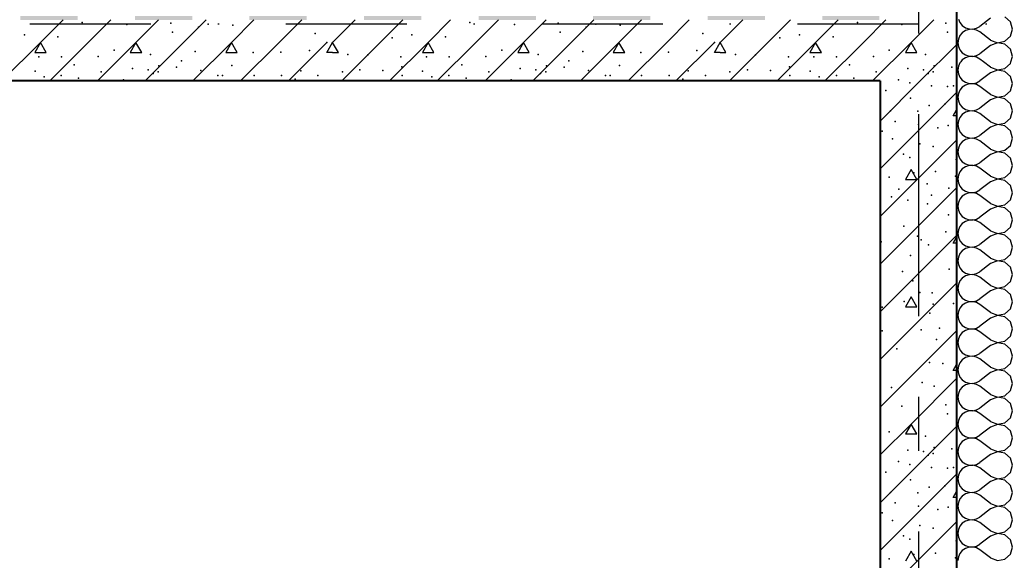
# Model space of a CAD drawing. Header units: millimetres. Extents: x 18162 to 7085488, y 72188 to 247925.
# Drawn here: x 3680976 to 3683577, y 142762 to 144178 of the extents above; entities that cross this region are included whole.
import ezdxf
from ezdxf.enums import TextEntityAlignment as Align

# ---------------------------------------------------------------- set-up
doc = ezdxf.new("R2010")
doc.units = ezdxf.units.MM
doc.header["$MEASUREMENT"] = 0
doc.linetypes.add('Dot & Dashed', pattern=[670.277762, 317.5, -176.388889, 0, -176.388874])
doc.linetypes.add('Double Dashed', pattern=[1093.611073, 529.166651, -211.666656, 141.111112, -211.666656])
doc.layers.add('Structural - Bearing', color=7, linetype='Continuous')
doc.layers.add('Structural - Grid', color=7, linetype='Continuous')
doc.styles.add('GENERATED_STYLE_3', font='', dxfattribs={"width": 0.8})
doc.styles.get('GENERATED_STYLE_3').set_extended_font_data('ISOCPEUR MON')
doc.dimstyles.new('GENERATED_STYLE__11', dxfattribs={"dimtxt": 220.000005, "dimasz": 114, "dimexe": 0.18, "dimexo": 999.216903, "dimgap": 0, "dimtad": 1, "dimdec": 0, "dimzin": 0, "dimdsep": 46, "dimtxsty": 'GENERATED_STYLE_3', "dimblk": 'ARROWHEAD_2', "dimblk1": 'ARROWHEAD_2', "dimblk2": 'ARROWHEAD_2', "dimcen": 0.09, "dimclrd": 13, "dimclre": 13, "dimclrt": 13, "dimadec": 0, "dimazin": 0, "dimtfac": 1, "dimtdec": 4, "dimtmove": 0, "dimatfit": 3, "dimfxl": 1, "dimtolj": 1, "dimtzin": 0, "dimarcsym": 0})

# ---------------------------------------------------------------- blocks, each defined once
blk = doc.blocks.new('*X958', base_point=(3761974.7, 95118))
at = {"layer": 'Structural - Bearing', "color": 7, "linetype": 'Continuous', "lineweight": 9}
for p, q in [((3683440.2, 144068), (3683438, 144065.4)), ((3683518.3, 144053.7), (3683499.3, 144068)), ((3683570.1, 144063.5), (3683571.4, 144068)), ((3683434, 144056.3), (3683432.6, 144046.6)), ((3683432.6, 144046.6), (3683434, 144036.8)), ((3683438, 144065.4), (3683434, 144056.3)), ((3683518.3, 144053.7), (3683536.6, 144046.7)), ((3683536.6, 144046.4), (3683518.3, 144039.4)), ((3683536.6, 144046.7), (3683555.7, 144050.3)), ((3683555.7, 144042.8), (3683536.6, 144046.4)), ((3683555.7, 144050.3), (3683570.1, 144063.5)), ((3683570.1, 144029.6), (3683555.7, 144042.8)), ((3683434, 144036.8), (3683438, 144027.8)), ((3683438, 144027.8), (3683444.2, 144020.2)), ((3683444.2, 144020.2), (3683452.4, 144014.6)), ((3683481.1, 144013.2), (3683489.8, 144018)), ((3683518.3, 144039.4), (3683489.8, 144018)), ((3683575.5, 144010.9), (3683570.1, 144029.6)), ((3683438, 143993.9), (3683434, 143984.9)), ((3683444.2, 144001.5), (3683438, 143993.9)), ((3683452.4, 144007.1), (3683444.2, 144001.5)), ((3683452.4, 144014.6), (3683461.7, 144011.5)), ((3683461.7, 144010.2), (3683452.4, 144007.1)), ((3683461.7, 144011.5), (3683471.5, 144011)), ((3683471.5, 144010.7), (3683461.7, 144010.2)), ((3683471.5, 144011), (3683481.1, 144013.2)), ((3683481.1, 144008.5), (3683471.5, 144010.7)), ((3683489.8, 144003.7), (3683481.1, 144008.5)), ((3683518.3, 143982.3), (3683489.8, 144003.7)), ((3683555.7, 143978.9), (3683570.1, 143992.1)), ((3683570.1, 143992.1), (3683575.5, 144010.9)), ((3683434, 143984.9), (3683432.6, 143975.1)), ((3683432.6, 143975.1), (3683434, 143965.4)), ((3683434, 143965.4), (3683438, 143956.4)), ((3683518.3, 143968), (3683489.8, 143946.6)), ((3683518.3, 143982.3), (3683536.6, 143975.3)), ((3683536.6, 143975), (3683518.3, 143968)), ((3683536.6, 143975.3), (3683555.7, 143978.9)), ((3683555.7, 143971.4), (3683536.6, 143975)), ((3683570.1, 143958.2), (3683555.7, 143971.4)), ((3683438, 143956.4), (3683444.2, 143948.8)), ((3683444.2, 143948.8), (3683452.4, 143943.2)), ((3683452.4, 143943.2), (3683461.7, 143940.1)), ((3683461.7, 143938.8), (3683452.4, 143935.7)), ((3683461.7, 143940.1), (3683471.5, 143939.6)), ((3683471.5, 143939.3), (3683461.7, 143938.8)), ((3683471.5, 143939.6), (3683481.1, 143941.8)), ((3683481.1, 143937.1), (3683471.5, 143939.3)), ((3683481.1, 143941.8), (3683489.8, 143946.6)), ((3683575.5, 143939.4), (3683570.1, 143958.2)), ((3683570.1, 143920.7), (3683575.5, 143939.4)), ((3683434, 143913.5), (3683432.6, 143903.7)), ((3683438, 143922.5), (3683434, 143913.5)), ((3683444.2, 143930.1), (3683438, 143922.5)), ((3683452.4, 143935.7), (3683444.2, 143930.1)), ((3683489.8, 143932.3), (3683481.1, 143937.1)), ((3683518.3, 143910.9), (3683489.8, 143932.3)), ((3683555.7, 143907.5), (3683570.1, 143920.7)), ((3683432.6, 143903.7), (3683434, 143894)), ((3683434, 143894), (3683438, 143884.9)), ((3683518.3, 143896.6), (3683489.8, 143875.1)), ((3683518.3, 143910.9), (3683536.6, 143903.9)), ((3683536.6, 143903.6), (3683518.3, 143896.6)), ((3683536.6, 143903.9), (3683555.7, 143907.5)), ((3683555.7, 143900), (3683536.6, 143903.6)), ((3683570.1, 143886.8), (3683555.7, 143900)), ((3683575.5, 143868), (3683570.1, 143886.8)), ((3683438, 143884.9), (3683444.2, 143877.4)), ((3683444.2, 143877.4), (3683452.4, 143871.8)), ((3683452.4, 143864.2), (3683444.2, 143858.7)), ((3683452.4, 143871.8), (3683461.7, 143868.6)), ((3683461.7, 143867.4), (3683452.4, 143864.2)), ((3683461.7, 143868.6), (3683471.5, 143868.2)), ((3683471.5, 143867.9), (3683461.7, 143867.4)), ((3683471.5, 143868.2), (3683481.1, 143870.4)), ((3683481.1, 143865.6), (3683471.5, 143867.9)), ((3683481.1, 143870.4), (3683489.8, 143875.1)), ((3683489.8, 143860.9), (3683481.1, 143865.6)), ((3683518.3, 143839.4), (3683489.8, 143860.9)), ((3683570.1, 143849.2), (3683575.5, 143868)), ((3683434, 143842.1), (3683432.6, 143832.3)), ((3683438, 143851.1), (3683434, 143842.1)), ((3683444.2, 143858.7), (3683438, 143851.1)), ((3683518.3, 143839.4), (3683536.6, 143832.4)), ((3683536.6, 143832.4), (3683555.7, 143836.1)), ((3683555.7, 143836.1), (3683570.1, 143849.2)), ((3683432.6, 143832.3), (3683434, 143822.5)), ((3683434, 143822.5), (3683438, 143813.5)), ((3683438, 143813.5), (3683444.2, 143805.9)), ((3683518.3, 143825.1), (3683489.8, 143803.7)), ((3683536.6, 143832.1), (3683518.3, 143825.1)), ((3683555.7, 143828.5), (3683536.6, 143832.1)), ((3683570.1, 143815.4), (3683555.7, 143828.5)), ((3683575.5, 143796.6), (3683570.1, 143815.4)), ((3683444.2, 143787.2), (3683438, 143779.6)), ((3683444.2, 143805.9), (3683452.4, 143800.3)), ((3683452.4, 143792.8), (3683444.2, 143787.2)), ((3683452.4, 143800.3), (3683461.7, 143797.2)), ((3683461.7, 143796), (3683452.4, 143792.8)), ((3683461.7, 143797.2), (3683471.5, 143796.7)), ((3683471.5, 143796.4), (3683461.7, 143796)), ((3683471.5, 143796.7), (3683481.1, 143799)), ((3683481.1, 143794.2), (3683471.5, 143796.4)), ((3683481.1, 143799), (3683489.8, 143803.7)), ((3683489.8, 143789.4), (3683481.1, 143794.2)), ((3683518.3, 143768), (3683489.8, 143789.4)), ((3683570.1, 143777.8), (3683575.5, 143796.6)), ((3683434, 143770.6), (3683432.6, 143760.9)), ((3683432.6, 143760.9), (3683434, 143751.1)), ((3683438, 143779.6), (3683434, 143770.6)), ((3683518.3, 143768), (3683536.6, 143761)), ((3683536.6, 143760.7), (3683518.3, 143753.7)), ((3683536.6, 143761), (3683555.7, 143764.6)), ((3683555.7, 143757.1), (3683536.6, 143760.7)), ((3683555.7, 143764.6), (3683570.1, 143777.8)), ((3683570.1, 143743.9), (3683555.7, 143757.1)), ((3683434, 143751.1), (3683438, 143742.1)), ((3683438, 143742.1), (3683444.2, 143734.5)), ((3683444.2, 143734.5), (3683452.4, 143728.9)), ((3683481.1, 143727.5), (3683489.8, 143732.3)), ((3683518.3, 143753.7), (3683489.8, 143732.3)), ((3683575.5, 143725.1), (3683570.1, 143743.9)), ((3683438, 143708.2), (3683434, 143699.2)), ((3683444.2, 143715.8), (3683438, 143708.2)), ((3683452.4, 143721.4), (3683444.2, 143715.8)), ((3683452.4, 143728.9), (3683461.7, 143725.8)), ((3683461.7, 143724.5), (3683452.4, 143721.4)), ((3683461.7, 143725.8), (3683471.5, 143725.3)), ((3683471.5, 143725), (3683461.7, 143724.5)), ((3683471.5, 143725.3), (3683481.1, 143727.5)), ((3683481.1, 143722.8), (3683471.5, 143725)), ((3683489.8, 143718), (3683481.1, 143722.8)), ((3683518.3, 143696.6), (3683489.8, 143718)), ((3683555.7, 143693.2), (3683570.1, 143706.4)), ((3683570.1, 143706.4), (3683575.5, 143725.1)), ((3683434, 143699.2), (3683432.6, 143689.4)), ((3683432.6, 143689.4), (3683434, 143679.7)), ((3683434, 143679.7), (3683438, 143670.7)), ((3683518.3, 143682.3), (3683489.8, 143660.9)), ((3683518.3, 143696.6), (3683536.6, 143689.6)), ((3683536.6, 143689.3), (3683518.3, 143682.3)), ((3683536.6, 143689.6), (3683555.7, 143693.2)), ((3683555.7, 143685.7), (3683536.6, 143689.3)), ((3683570.1, 143672.5), (3683555.7, 143685.7)), ((3683438, 143670.7), (3683444.2, 143663.1)), ((3683444.2, 143663.1), (3683452.4, 143657.5)), ((3683452.4, 143657.5), (3683461.7, 143654.3)), ((3683461.7, 143653.1), (3683452.4, 143650)), ((3683461.7, 143654.3), (3683471.5, 143653.9)), ((3683471.5, 143653.6), (3683461.7, 143653.1)), ((3683471.5, 143653.9), (3683481.1, 143656.1)), ((3683481.1, 143651.3), (3683471.5, 143653.6)), ((3683481.1, 143656.1), (3683489.8, 143660.9)), ((3683575.5, 143653.7), (3683570.1, 143672.5)), ((3683570.1, 143634.9), (3683575.5, 143653.7)), ((3683434, 143627.8), (3683432.6, 143618)), ((3683438, 143636.8), (3683434, 143627.8)), ((3683444.2, 143644.4), (3683438, 143636.8)), ((3683452.4, 143650), (3683444.2, 143644.4)), ((3683489.8, 143646.6), (3683481.1, 143651.3)), ((3683518.3, 143625.1), (3683489.8, 143646.6)), ((3683555.7, 143621.8), (3683570.1, 143634.9)), ((3683432.6, 143618), (3683434, 143608.2)), ((3683434, 143608.2), (3683438, 143599.2)), ((3683518.3, 143610.9), (3683489.8, 143589.4)), ((3683518.3, 143625.1), (3683536.6, 143618.2)), ((3683536.6, 143617.9), (3683518.3, 143610.9)), ((3683536.6, 143618.2), (3683555.7, 143621.8)), ((3683555.7, 143614.2), (3683536.6, 143617.9)), ((3683570.1, 143601.1), (3683555.7, 143614.2)), ((3683575.5, 143582.3), (3683570.1, 143601.1)), ((3683438, 143599.2), (3683444.2, 143591.6)), ((3683444.2, 143591.6), (3683452.4, 143586.1)), ((3683452.4, 143578.5), (3683444.2, 143572.9)), ((3683452.4, 143586.1), (3683461.7, 143582.9)), ((3683461.7, 143581.7), (3683452.4, 143578.5)), ((3683461.7, 143582.9), (3683471.5, 143582.4)), ((3683471.5, 143582.1), (3683461.7, 143581.7)), ((3683471.5, 143582.4), (3683481.1, 143584.7)), ((3683481.1, 143579.9), (3683471.5, 143582.1)), ((3683481.1, 143584.7), (3683489.8, 143589.4)), ((3683489.8, 143575.1), (3683481.1, 143579.9)), ((3683518.3, 143553.7), (3683489.8, 143575.1)), ((3683570.1, 143563.5), (3683575.5, 143582.3)), ((3683434, 143556.3), (3683432.6, 143546.6)), ((3683438, 143565.4), (3683434, 143556.3)), ((3683444.2, 143572.9), (3683438, 143565.4)), ((3683518.3, 143553.7), (3683536.6, 143546.7)), ((3683536.6, 143546.7), (3683555.7, 143550.3)), ((3683555.7, 143550.3), (3683570.1, 143563.5)), ((3683432.6, 143546.6), (3683434, 143536.8)), ((3683434, 143536.8), (3683438, 143527.8)), ((3683438, 143527.8), (3683444.2, 143520.2)), ((3683518.3, 143539.4), (3683489.8, 143518)), ((3683536.6, 143546.4), (3683518.3, 143539.4)), ((3683555.7, 143542.8), (3683536.6, 143546.4)), ((3683570.1, 143529.6), (3683555.7, 143542.8)), ((3683575.5, 143510.9), (3683570.1, 143529.6)), ((3683444.2, 143501.5), (3683438, 143493.9)), ((3683444.2, 143520.2), (3683452.4, 143514.6)), ((3683452.4, 143507.1), (3683444.2, 143501.5)), ((3683452.4, 143514.6), (3683461.7, 143511.5)), ((3683461.7, 143510.2), (3683452.4, 143507.1)), ((3683461.7, 143511.5), (3683471.5, 143511)), ((3683471.5, 143510.7), (3683461.7, 143510.2)), ((3683471.5, 143511), (3683481.1, 143513.2)), ((3683481.1, 143508.5), (3683471.5, 143510.7)), ((3683481.1, 143513.2), (3683489.8, 143518)), ((3683489.8, 143503.7), (3683481.1, 143508.5)), ((3683518.3, 143482.3), (3683489.8, 143503.7)), ((3683570.1, 143492.1), (3683575.5, 143510.9)), ((3683434, 143484.9), (3683432.6, 143475.1)), ((3683432.6, 143475.1), (3683434, 143465.4)), ((3683438, 143493.9), (3683434, 143484.9)), ((3683518.3, 143482.3), (3683536.6, 143475.3)), ((3683536.6, 143475), (3683518.3, 143468)), ((3683536.6, 143475.3), (3683555.7, 143478.9)), ((3683555.7, 143471.4), (3683536.6, 143475)), ((3683555.7, 143478.9), (3683570.1, 143492.1)), ((3683570.1, 143458.2), (3683555.7, 143471.4)), ((3683434, 143465.4), (3683438, 143456.4)), ((3683438, 143456.4), (3683444.2, 143448.8)), ((3683444.2, 143448.8), (3683452.4, 143443.2)), ((3683481.1, 143441.8), (3683489.8, 143446.6)), ((3683518.3, 143468), (3683489.8, 143446.6)), ((3683575.5, 143439.4), (3683570.1, 143458.2)), ((3683438, 143422.5), (3683434, 143413.5)), ((3683444.2, 143430.1), (3683438, 143422.5)), ((3683452.4, 143435.7), (3683444.2, 143430.1)), ((3683452.4, 143443.2), (3683461.7, 143440.1)), ((3683461.7, 143438.8), (3683452.4, 143435.7)), ((3683461.7, 143440.1), (3683471.5, 143439.6)), ((3683471.5, 143439.3), (3683461.7, 143438.8)), ((3683471.5, 143439.6), (3683481.1, 143441.8)), ((3683481.1, 143437.1), (3683471.5, 143439.3)), ((3683489.8, 143432.3), (3683481.1, 143437.1)), ((3683518.3, 143410.9), (3683489.8, 143432.3)), ((3683555.7, 143407.5), (3683570.1, 143420.7)), ((3683570.1, 143420.7), (3683575.5, 143439.4)), ((3683434, 143413.5), (3683432.6, 143403.7)), ((3683432.6, 143403.7), (3683434, 143394)), ((3683434, 143394), (3683438, 143384.9)), ((3683518.3, 143396.6), (3683489.8, 143375.1)), ((3683518.3, 143410.9), (3683536.6, 143403.9)), ((3683536.6, 143403.6), (3683518.3, 143396.6)), ((3683536.6, 143403.9), (3683555.7, 143407.5)), ((3683555.7, 143400), (3683536.6, 143403.6)), ((3683570.1, 143386.8), (3683555.7, 143400)), ((3683438, 143384.9), (3683444.2, 143377.4)), ((3683444.2, 143377.4), (3683452.4, 143371.8)), ((3683452.4, 143371.8), (3683461.7, 143368.6)), ((3683461.7, 143367.4), (3683452.4, 143364.2)), ((3683461.7, 143368.6), (3683471.5, 143368.2)), ((3683471.5, 143367.9), (3683461.7, 143367.4)), ((3683471.5, 143368.2), (3683481.1, 143370.4)), ((3683481.1, 143365.6), (3683471.5, 143367.9)), ((3683481.1, 143370.4), (3683489.8, 143375.1)), ((3683489.8, 143360.9), (3683481.1, 143365.6)), ((3683575.5, 143368), (3683570.1, 143386.8)), ((3683570.1, 143349.2), (3683575.5, 143368)), ((3683434, 143342.1), (3683432.6, 143332.3)), ((3683438, 143351.1), (3683434, 143342.1)), ((3683444.2, 143358.7), (3683438, 143351.1)), ((3683452.4, 143364.2), (3683444.2, 143358.7)), ((3683518.3, 143339.4), (3683489.8, 143360.9)), ((3683518.3, 143339.4), (3683536.6, 143332.4)), ((3683555.7, 143336.1), (3683570.1, 143349.2)), ((3683432.6, 143332.3), (3683434, 143322.5)), ((3683434, 143322.5), (3683438, 143313.5)), ((3683438, 143313.5), (3683444.2, 143305.9)), ((3683518.3, 143325.1), (3683489.8, 143303.7)), ((3683536.6, 143332.1), (3683518.3, 143325.1)), ((3683536.6, 143332.4), (3683555.7, 143336.1)), ((3683555.7, 143328.5), (3683536.6, 143332.1)), ((3683570.1, 143315.4), (3683555.7, 143328.5)), ((3683575.5, 143296.6), (3683570.1, 143315.4)), ((3683444.2, 143305.9), (3683452.4, 143300.3)), ((3683452.4, 143292.8), (3683444.2, 143287.2)), ((3683452.4, 143300.3), (3683461.7, 143297.2)), ((3683461.7, 143296), (3683452.4, 143292.8)), ((3683461.7, 143297.2), (3683471.5, 143296.7)), ((3683471.5, 143296.4), (3683461.7, 143296)), ((3683471.5, 143296.7), (3683481.1, 143299)), ((3683481.1, 143294.2), (3683471.5, 143296.4)), ((3683481.1, 143299), (3683489.8, 143303.7)), ((3683489.8, 143289.4), (3683481.1, 143294.2)), ((3683518.3, 143268), (3683489.8, 143289.4)), ((3683570.1, 143277.8), (3683575.5, 143296.6)), ((3683434, 143270.6), (3683432.6, 143260.9)), ((3683438, 143279.6), (3683434, 143270.6)), ((3683444.2, 143287.2), (3683438, 143279.6)), ((3683518.3, 143268), (3683536.6, 143261)), ((3683536.6, 143261), (3683555.7, 143264.6)), ((3683555.7, 143264.6), (3683570.1, 143277.8)), ((3683432.6, 143260.9), (3683434, 143251.1)), ((3683434, 143251.1), (3683438, 143242.1)), ((3683438, 143242.1), (3683444.2, 143234.5)), ((3683518.3, 143253.7), (3683489.8, 143232.3)), ((3683536.6, 143260.7), (3683518.3, 143253.7)), ((3683555.7, 143257.1), (3683536.6, 143260.7)), ((3683570.1, 143243.9), (3683555.7, 143257.1)), ((3683575.5, 143225.1), (3683570.1, 143243.9)), ((3683444.2, 143215.8), (3683438, 143208.2)), ((3683444.2, 143234.5), (3683452.4, 143228.9)), ((3683452.4, 143221.4), (3683444.2, 143215.8)), ((3683452.4, 143228.9), (3683461.7, 143225.8)), ((3683461.7, 143224.5), (3683452.4, 143221.4)), ((3683461.7, 143225.8), (3683471.5, 143225.3)), ((3683471.5, 143225), (3683461.7, 143224.5)), ((3683471.5, 143225.3), (3683481.1, 143227.5)), ((3683481.1, 143222.8), (3683471.5, 143225)), ((3683481.1, 143227.5), (3683489.8, 143232.3)), ((3683489.8, 143218), (3683481.1, 143222.8)), ((3683518.3, 143196.6), (3683489.8, 143218)), ((3683570.1, 143206.4), (3683575.5, 143225.1)), ((3683434, 143199.2), (3683432.6, 143189.4)), ((3683432.6, 143189.4), (3683434, 143179.7)), ((3683438, 143208.2), (3683434, 143199.2)), ((3683518.3, 143196.6), (3683536.6, 143189.6)), ((3683536.6, 143189.3), (3683518.3, 143182.3)), ((3683536.6, 143189.6), (3683555.7, 143193.2)), ((3683555.7, 143185.7), (3683536.6, 143189.3)), ((3683555.7, 143193.2), (3683570.1, 143206.4)), ((3683570.1, 143172.5), (3683555.7, 143185.7)), ((3683434, 143179.7), (3683438, 143170.7)), ((3683438, 143170.7), (3683444.2, 143163.1)), ((3683444.2, 143163.1), (3683452.4, 143157.5)), ((3683452.4, 143157.5), (3683461.7, 143154.3)), ((3683481.1, 143156.1), (3683489.8, 143160.9)), ((3683518.3, 143182.3), (3683489.8, 143160.9)), ((3683575.5, 143153.7), (3683570.1, 143172.5)), ((3683438, 143136.8), (3683434, 143127.8)), ((3683444.2, 143144.4), (3683438, 143136.8)), ((3683452.4, 143150), (3683444.2, 143144.4)), ((3683461.7, 143153.1), (3683452.4, 143150)), ((3683461.7, 143154.3), (3683471.5, 143153.9)), ((3683471.5, 143153.6), (3683461.7, 143153.1)), ((3683471.5, 143153.9), (3683481.1, 143156.1)), ((3683481.1, 143151.3), (3683471.5, 143153.6)), ((3683489.8, 143146.6), (3683481.1, 143151.3)), ((3683518.3, 143125.1), (3683489.8, 143146.6)), ((3683555.7, 143121.8), (3683570.1, 143134.9)), ((3683570.1, 143134.9), (3683575.5, 143153.7)), ((3683434, 143127.8), (3683432.6, 143118)), ((3683432.6, 143118), (3683434, 143108.2)), ((3683434, 143108.2), (3683438, 143099.2)), ((3683518.3, 143110.9), (3683489.8, 143089.4)), ((3683518.3, 143125.1), (3683536.6, 143118.2)), ((3683536.6, 143117.9), (3683518.3, 143110.9)), ((3683536.6, 143118.2), (3683555.7, 143121.8)), ((3683555.7, 143114.2), (3683536.6, 143117.9)), ((3683570.1, 143101.1), (3683555.7, 143114.2)), ((3683438, 143099.2), (3683444.2, 143091.6)), ((3683444.2, 143091.6), (3683452.4, 143086.1)), ((3683452.4, 143086.1), (3683461.7, 143082.9)), ((3683461.7, 143081.7), (3683452.4, 143078.5)), ((3683461.7, 143082.9), (3683471.5, 143082.4)), ((3683471.5, 143082.1), (3683461.7, 143081.7)), ((3683471.5, 143082.4), (3683481.1, 143084.7)), ((3683481.1, 143079.9), (3683471.5, 143082.1)), ((3683481.1, 143084.7), (3683489.8, 143089.4)), ((3683489.8, 143075.1), (3683481.1, 143079.9)), ((3683575.5, 143082.3), (3683570.1, 143101.1)), ((3683570.1, 143063.5), (3683575.5, 143082.3)), ((3683434, 143056.3), (3683432.6, 143046.6)), ((3683438, 143065.4), (3683434, 143056.3)), ((3683444.2, 143072.9), (3683438, 143065.4)), ((3683452.4, 143078.5), (3683444.2, 143072.9)), ((3683518.3, 143053.7), (3683489.8, 143075.1)), ((3683518.3, 143053.7), (3683536.6, 143046.7)), ((3683555.7, 143050.3), (3683570.1, 143063.5)), ((3683432.6, 143046.6), (3683434, 143036.8)), ((3683434, 143036.8), (3683438, 143027.8)), ((3683438, 143027.8), (3683444.2, 143020.2)), ((3683518.3, 143039.4), (3683489.8, 143018)), ((3683536.6, 143046.4), (3683518.3, 143039.4)), ((3683536.6, 143046.7), (3683555.7, 143050.3)), ((3683555.7, 143042.8), (3683536.6, 143046.4)), ((3683570.1, 143029.6), (3683555.7, 143042.8)), ((3683575.5, 143010.9), (3683570.1, 143029.6)), ((3683444.2, 143001.5), (3683438, 142993.9)), ((3683444.2, 143020.2), (3683452.4, 143014.6)), ((3683452.4, 143007.1), (3683444.2, 143001.5)), ((3683452.4, 143014.6), (3683461.7, 143011.5)), ((3683461.7, 143010.2), (3683452.4, 143007.1)), ((3683461.7, 143011.5), (3683471.5, 143011)), ((3683471.5, 143010.7), (3683461.7, 143010.2)), ((3683471.5, 143011), (3683481.1, 143013.2)), ((3683481.1, 143008.5), (3683471.5, 143010.7)), ((3683481.1, 143013.2), (3683489.8, 143018)), ((3683489.8, 143003.7), (3683481.1, 143008.5)), ((3683518.3, 142982.3), (3683489.8, 143003.7)), ((3683570.1, 142992.1), (3683575.5, 143010.9)), ((3683434, 142984.9), (3683432.6, 142975.1)), ((3683432.6, 142975.1), (3683434, 142965.4)), ((3683438, 142993.9), (3683434, 142984.9)), ((3683518.3, 142982.3), (3683536.6, 142975.3)), ((3683536.6, 142975.3), (3683555.7, 142978.9)), ((3683555.7, 142978.9), (3683570.1, 142992.1)), ((3683434, 142965.4), (3683438, 142956.4)), ((3683438, 142956.4), (3683444.2, 142948.8)), ((3683518.3, 142968), (3683489.8, 142946.6)), ((3683536.6, 142975), (3683518.3, 142968)), ((3683555.7, 142971.4), (3683536.6, 142975)), ((3683570.1, 142958.2), (3683555.7, 142971.4)), ((3683575.5, 142939.4), (3683570.1, 142958.2)), ((3683444.2, 142930.1), (3683438, 142922.5)), ((3683444.2, 142948.8), (3683452.4, 142943.2)), ((3683452.4, 142935.7), (3683444.2, 142930.1)), ((3683452.4, 142943.2), (3683461.7, 142940.1)), ((3683461.7, 142938.8), (3683452.4, 142935.7)), ((3683461.7, 142940.1), (3683471.5, 142939.6)), ((3683471.5, 142939.3), (3683461.7, 142938.8)), ((3683471.5, 142939.6), (3683481.1, 142941.8)), ((3683481.1, 142937.1), (3683471.5, 142939.3)), ((3683481.1, 142941.8), (3683489.8, 142946.6)), ((3683489.8, 142932.3), (3683481.1, 142937.1)), ((3683518.3, 142910.9), (3683489.8, 142932.3)), ((3683570.1, 142920.7), (3683575.5, 142939.4)), ((3683434, 142913.5), (3683432.6, 142903.7)), ((3683432.6, 142903.7), (3683434, 142894)), ((3683438, 142922.5), (3683434, 142913.5)), ((3683518.3, 142910.9), (3683536.6, 142903.9)), ((3683536.6, 142903.6), (3683518.3, 142896.6)), ((3683536.6, 142903.9), (3683555.7, 142907.5)), ((3683555.7, 142900), (3683536.6, 142903.6)), ((3683555.7, 142907.5), (3683570.1, 142920.7)), ((3683570.1, 142886.8), (3683555.7, 142900)), ((3683434, 142894), (3683438, 142884.9)), ((3683438, 142884.9), (3683444.2, 142877.4)), ((3683444.2, 142877.4), (3683452.4, 142871.8)), ((3683452.4, 142871.8), (3683461.7, 142868.6)), ((3683481.1, 142870.4), (3683489.8, 142875.1)), ((3683518.3, 142896.6), (3683489.8, 142875.1)), ((3683575.5, 142868), (3683570.1, 142886.8)), ((3683438, 142851.1), (3683434, 142842.1)), ((3683444.2, 142858.7), (3683438, 142851.1)), ((3683452.4, 142864.2), (3683444.2, 142858.7)), ((3683461.7, 142867.4), (3683452.4, 142864.2)), ((3683461.7, 142868.6), (3683471.5, 142868.2)), ((3683471.5, 142867.9), (3683461.7, 142867.4)), ((3683471.5, 142868.2), (3683481.1, 142870.4)), ((3683481.1, 142865.6), (3683471.5, 142867.9)), ((3683489.8, 142860.9), (3683481.1, 142865.6)), ((3683518.3, 142839.4), (3683489.8, 142860.9)), ((3683555.7, 142836.1), (3683570.1, 142849.2)), ((3683570.1, 142849.2), (3683575.5, 142868)), ((3683434, 142842.1), (3683432.6, 142832.3)), ((3683432.6, 142832.3), (3683434, 142822.5)), ((3683434, 142822.5), (3683438, 142813.5)), ((3683518.3, 142825.1), (3683489.8, 142803.7)), ((3683518.3, 142839.4), (3683536.6, 142832.4)), ((3683536.6, 142832.1), (3683518.3, 142825.1)), ((3683536.6, 142832.4), (3683555.7, 142836.1)), ((3683555.7, 142828.5), (3683536.6, 142832.1)), ((3683570.1, 142815.4), (3683555.7, 142828.5)), ((3683438, 142813.5), (3683444.2, 142805.9)), ((3683444.2, 142805.9), (3683452.4, 142800.3)), ((3683452.4, 142800.3), (3683461.7, 142797.2)), ((3683461.7, 142796), (3683452.4, 142792.8)), ((3683461.7, 142797.2), (3683471.5, 142796.7)), ((3683471.5, 142796.4), (3683461.7, 142796)), ((3683471.5, 142796.7), (3683481.1, 142799)), ((3683481.1, 142794.2), (3683471.5, 142796.4)), ((3683481.1, 142799), (3683489.8, 142803.7)), ((3683489.8, 142789.4), (3683481.1, 142794.2)), ((3683575.5, 142796.6), (3683570.1, 142815.4)), ((3683570.1, 142777.8), (3683575.5, 142796.6)), ((3683434, 142770.6), (3683432.6, 142760.9)), ((3683438, 142779.6), (3683434, 142770.6)), ((3683444.2, 142787.2), (3683438, 142779.6)), ((3683452.4, 142792.8), (3683444.2, 142787.2)), ((3683518.3, 142768), (3683489.8, 142789.4)), ((3683518.3, 142768), (3683536.6, 142761)), ((3683555.7, 142764.6), (3683570.1, 142777.8)), ((3683536.6, 142761), (3683555.7, 142764.6))]:
    blk.add_line(p, q, dxfattribs=at)
blk = doc.blocks.new('*X960', base_point=(3761974.7, 95118))
at = {"layer": 'Structural - Bearing', "color": 7, "linetype": 'Continuous', "lineweight": 9}
for p, q in [((3683229.1, 143912.8), (3683334.2, 144018)), ((3683229.1, 143787.8), (3683429.1, 143987.8)), ((3683419.9, 143926.1), (3683429.1, 143941.9)), ((3683429.1, 143926.1), (3683419.9, 143926.1)), ((3683229.1, 143662.8), (3683429.1, 143862.8)), ((3683310, 143785.5), (3683295.1, 143759.4)), ((3683325.2, 143759.5), (3683310, 143785.5)), ((3683295.1, 143759.4), (3683325.2, 143759.5)), ((3683229.1, 143537.8), (3683429.1, 143737.8)), ((3683229.1, 143412.8), (3683429.1, 143612.8)), ((3683419.9, 143592.8), (3683429.1, 143608.5)), ((3683429.1, 143592.8), (3683419.9, 143592.8)), ((3683229.1, 143287.8), (3683429.1, 143487.8)), ((3683310, 143452.1), (3683295.1, 143426.1)), ((3683325.2, 143426.1), (3683310, 143452.1)), ((3683295.1, 143426.1), (3683325.2, 143426.1)), ((3683229.1, 143162.8), (3683429.1, 143362.8)), ((3683419.9, 143259.5), (3683429.1, 143275.2)), ((3683310, 143118.8), (3683429.1, 143237.8)), ((3683429.1, 143259.5), (3683419.9, 143259.5)), ((3683229.1, 143037.8), (3683310, 143118.8)), ((3683229.1, 142912.8), (3683429.1, 143112.8)), ((3683310, 143118.8), (3683295.1, 143092.8)), ((3683325.2, 143092.8), (3683310, 143118.8)), ((3683295.1, 143092.8), (3683325.2, 143092.8)), ((3683229.1, 142787.8), (3683429.1, 142987.8)), ((3683419.9, 142926.1), (3683429.1, 142941.9)), ((3683429.1, 142926.1), (3683419.9, 142926.1)), ((3683229.1, 142662.8), (3683429.1, 142862.8)), ((3683310, 142785.5), (3683295.1, 142759.4)), ((3683325.2, 142759.5), (3683310, 142785.5))]:
    blk.add_line(p, q, dxfattribs=at)
for p in [(3683243.6, 143992.8), (3683306.7, 144012.8), (3683363.5, 144004.7), (3683405.8, 144003.6), (3683421.3, 144005.2), (3683308.5, 143972.7), (3683255.9, 143939.7), (3683327.4, 143939), (3683357, 143953.2), (3683398.3, 143957), (3683268.2, 143912), (3683234.3, 143885.9), (3683329.1, 143903.9), (3683379.9, 143895), (3683407.5, 143901.1), (3683260.9, 143866.4), (3683332.6, 143852.7), (3683367.6, 143846.2), (3683289.7, 143826.3), (3683306.9, 143817.3), (3683428.1, 143812.4), (3683252.8, 143765.6), (3683317.1, 143776.8), (3683373.8, 143780.6), (3683425.9, 143768.7), (3683277.9, 143734), (3683351.9, 143748.4), (3683409.2, 143737.2), (3683259, 143714.6), (3683301.7, 143705.2), (3683363.1, 143718.5), (3683353.3, 143696.1), (3683407.8, 143667.5), (3683291.4, 143637.7), (3683326.6, 143611.1), (3683336.4, 143601.6), (3683400.8, 143622.2), (3683231.2, 143596.2), (3683355.2, 143588.1), (3683308.5, 143560.1), (3683409.9, 143524.8), (3683287.6, 143518.3), (3683314.7, 143493.7), (3683333.2, 143463.8), (3683365.6, 143462.7), (3683234.3, 143424.8), (3683292.2, 143440.3), (3683367.7, 143432.9), (3683421.3, 143434.9), (3683359.2, 143409.4), (3683336.3, 143365.4), (3683384.8, 143369.9), (3683234.3, 143363), (3683376.5, 143340.7), (3683272.9, 143315.9), (3683357.9, 143280.4), (3683393.5, 143277.3), (3683258.6, 143214.9), (3683339.4, 143227.9), (3683370.8, 143218.1), (3683370.8, 143218.1), (3683286, 143166), (3683401.2, 143169.1), (3683405.8, 143146), (3683252.8, 143098.6), (3683348.1, 143087), (3683370.3, 143057.7), (3683416.3, 143053.6), (3683301.1, 143050.3), (3683342.5, 143046.9), (3683354.8, 143037.6), (3683368.2, 143041.7), (3683277.3, 143020.5), (3683306.7, 143012.8), (3683363.5, 143004.7), (3683405.8, 143003.6), (3683421.3, 143005.1), (3683243.6, 142992.8), (3683308.5, 142972.7), (3683357, 142953.2), (3683398.3, 142957), (3683255.9, 142939.7), (3683327.4, 142939), (3683268.2, 142912), (3683329.1, 142903.8), (3683407.5, 142901.1), (3683234.3, 142885.8), (3683379.9, 142895), (3683260.9, 142866.4), (3683332.6, 142852.7), (3683367.6, 142846.2), (3683289.7, 142826.3), (3683306.9, 142817.3), (3683428.1, 142812.4), (3683317.1, 142776.7), (3683373.8, 142780.6), (3683425.9, 142768.7), (3683252.8, 142765.6)]:
    blk.add_point(p, dxfattribs=at)
blk = doc.blocks.new('*X964', base_point=(3761974.7, 95118))
at = {"layer": 'Structural - Bearing', "linetype": 'Continuous', "lineweight": 9}
for points in [[(3680977.2, 144178), (3681127.2, 144178), (3681127.2, 144188), (3680977.2, 144188)], [(3681277.2, 144178), (3681427.2, 144178), (3681427.2, 144188), (3681277.2, 144188)], [(3681577.2, 144178), (3681727.2, 144178), (3681727.2, 144188), (3681577.2, 144188)], [(3681877.2, 144178), (3682027.2, 144178), (3682027.2, 144188), (3681877.2, 144188)], [(3682177.2, 144178), (3682327.2, 144178), (3682327.2, 144188), (3682177.2, 144188)], [(3682477.2, 144178), (3682627.2, 144178), (3682627.2, 144188), (3682477.2, 144188)], [(3682777.2, 144178), (3682927.2, 144178), (3682927.2, 144188), (3682777.2, 144188)], [(3683077.2, 144178), (3683227.2, 144178), (3683227.2, 144188), (3683077.2, 144188)]]:
    blk.add_hatch(color=7, dxfattribs=at).paths.add_polyline_path(points)
blk = doc.blocks.new('*X967', base_point=(3761974.7, 95118))
at = {"layer": 'Structural - Bearing', "color": 7, "linetype": 'Continuous', "lineweight": 9}
for p, q in [((3681029.8, 144118.8), (3681089, 144178)), ((3681154.8, 144118.8), (3681214, 144178)), ((3681279.8, 144118.8), (3681339, 144178)), ((3681404.8, 144118.8), (3681464, 144178)), ((3681529.8, 144118.8), (3681589, 144178)), ((3681654.8, 144118.8), (3681714, 144178)), ((3681794.9, 144118.8), (3681854.1, 144178)), ((3681919.9, 144118.8), (3681979.1, 144178)), ((3682044.9, 144118.8), (3682104.1, 144178)), ((3682169.9, 144118.8), (3682229.1, 144178)), ((3682294.9, 144118.8), (3682354.1, 144178)), ((3682419.9, 144118.8), (3682479.1, 144178)), ((3682544.9, 144118.8), (3682604.1, 144178)), ((3682669.9, 144118.8), (3682729.1, 144178)), ((3682810, 144118.8), (3682869.2, 144178)), ((3682935, 144118.8), (3682994.2, 144178)), ((3683060, 144118.8), (3683119.2, 144178)), ((3683185, 144118.8), (3683244.2, 144178)), ((3683310, 144118.8), (3683369.2, 144178)), ((3680929, 144018), (3681029.8, 144118.8)), ((3681029.8, 144118.8), (3681014.9, 144092.8)), ((3681044.9, 144092.8), (3681029.8, 144118.8)), ((3681054, 144018), (3681154.8, 144118.8)), ((3681179, 144018), (3681279.8, 144118.8)), ((3681279.8, 144118.8), (3681264.9, 144092.8)), ((3681294.9, 144092.8), (3681279.8, 144118.8)), ((3681304, 144018), (3681404.8, 144118.8)), ((3681429, 144018), (3681529.8, 144118.8)), ((3681529.8, 144118.8), (3681514.9, 144092.8)), ((3681544.9, 144092.8), (3681529.8, 144118.8)), ((3681554, 144018), (3681654.8, 144118.8)), ((3681679, 144018), (3681779.8, 144118.8)), ((3681779.8, 144092.8), (3681794.9, 144118.8)), ((3681810, 144092.8), (3681794.9, 144118.8)), ((3681819.1, 144018), (3681919.9, 144118.8)), ((3681944.1, 144018), (3682044.9, 144118.8)), ((3682044.9, 144118.8), (3682030, 144092.8)), ((3682060, 144092.8), (3682044.9, 144118.8)), ((3682069.1, 144018), (3682169.9, 144118.8)), ((3682194.1, 144018), (3682294.9, 144118.8)), ((3682294.9, 144118.8), (3682280, 144092.8)), ((3682310, 144092.8), (3682294.9, 144118.8)), ((3682319.1, 144018), (3682419.9, 144118.8)), ((3682444.1, 144018), (3682544.9, 144118.8)), ((3682544.9, 144118.8), (3682530, 144092.8)), ((3682560, 144092.8), (3682544.9, 144118.8)), ((3682569.1, 144018), (3682669.9, 144118.8)), ((3682694.1, 144018), (3682794.9, 144118.8)), ((3682794.9, 144092.8), (3682810, 144118.8)), ((3682825.2, 144092.8), (3682810, 144118.8)), ((3682834.2, 144018), (3682935, 144118.8)), ((3682959.2, 144018), (3683060, 144118.8)), ((3683060, 144118.8), (3683045.1, 144092.8)), ((3683075.2, 144092.8), (3683060, 144118.8)), ((3683084.2, 144018), (3683185, 144118.8)), ((3683209.2, 144018), (3683310, 144118.8)), ((3683310, 144118.8), (3683295.1, 144092.8)), ((3683325.2, 144092.8), (3683310, 144118.8)), ((3683334.2, 144018), (3683429.1, 144112.8)), ((3681014.9, 144092.8), (3681044.9, 144092.8)), ((3681264.9, 144092.8), (3681294.9, 144092.8)), ((3681514.9, 144092.8), (3681544.9, 144092.8)), ((3681794.9, 144092.8), (3681779.8, 144092.8)), ((3681794.9, 144092.8), (3681810, 144092.8)), ((3682030, 144092.8), (3682060, 144092.8)), ((3682280, 144092.8), (3682310, 144092.8)), ((3682530, 144092.8), (3682560, 144092.8)), ((3682810, 144092.8), (3682794.9, 144092.8)), ((3682810, 144092.8), (3682825.2, 144092.8)), ((3683045.1, 144092.8), (3683075.2, 144092.8)), ((3683295.1, 144092.8), (3683325.2, 144092.8))]:
    blk.add_line(p, q, dxfattribs=at)
for p in [(3681139.1, 144170.7), (3681255.7, 144166), (3681370.9, 144169.2), (3681375.6, 144146), (3681443.4, 144158.9), (3681468.9, 144166.8), (3681533.2, 144164.5), (3682154.3, 144170.7), (3682270.9, 144166), (3682386.1, 144169.2), (3682390.7, 144146), (3682458.6, 144158.9), (3682484, 144166.8), (3682548.3, 144164.5), (3683169.4, 144170.7), (3683286, 144166), (3683401.2, 144169.2), (3683405.8, 144146), (3680987.7, 144139), (3681075.2, 144133.8), (3681749.6, 144142.3), (3681951.3, 144131.3), (3682002.8, 144139), (3682090.4, 144133.8), (3682764.8, 144142.3), (3682966.4, 144131.3), (3683017.9, 144139), (3683105.5, 144133.8), (3681222.5, 144098.7), (3681435, 144094.8), (3681734.1, 144097.9), (3681779.8, 144118.8), (3681779.8, 144118.8), (3681779.8, 144118.8), (3681794.9, 144118.8), (3681794.9, 144118.8), (3681794.9, 144118.8), (3682237.7, 144098.7), (3682450.1, 144094.8), (3682749.2, 144097.9), (3682794.9, 144118.8), (3682794.9, 144118.8), (3682794.9, 144118.8), (3682810, 144118.8), (3682810, 144118.8), (3682810, 144118.8), (3683252.8, 144098.7), (3681025.5, 144080.7), (3681084.7, 144080.7), (3681181.3, 144082), (3681317.8, 144087.1), (3681398.9, 144070.4), (3681587, 144092.2), (3681659.2, 144093.4), (3681834.5, 144087.1), (3681887.1, 144086), (3681973.6, 144080.7), (3682040.6, 144080.7), (3682099.8, 144080.7), (3682196.4, 144082), (3682333, 144087.1), (3682414, 144070.4), (3682602.1, 144092.2), (3682674.3, 144093.4), (3682849.7, 144087.1), (3682902.3, 144086), (3682988.7, 144080.7), (3683055.7, 144080.7), (3683114.9, 144080.7), (3683211.5, 144082), (3683348.1, 144087.1), (3681015.6, 144043.7), (3681118.2, 144060.1), (3681270.8, 144050.3), (3681312.2, 144046.9), (3681340, 144057.7), (3681386, 144053.6), (3681450, 144045.5), (3681531, 144058.1), (3681711.4, 144044.3), (3681866.3, 144046.8), (3681926.3, 144044.9), (3681976.6, 144054.6), (3682030.7, 144043.7), (3682133.3, 144060.1), (3682285.9, 144050.3), (3682327.3, 144046.9), (3682355.2, 144057.7), (3682401.2, 144053.6), (3682465.1, 144045.5), (3682546.1, 144058.1), (3682726.5, 144044.3), (3682881.4, 144046.8), (3682941.4, 144044.9), (3682991.7, 144054.6), (3683045.8, 144043.7), (3683148.4, 144060.1), (3683301.1, 144050.3), (3683342.5, 144046.9), (3683370.3, 144057.7), (3683416.3, 144053.6), (3681039.3, 144028.8), (3681084.3, 144032), (3681129.8, 144025.3), (3681188.6, 144041.7), (3681247.1, 144020.5), (3681324.6, 144037.6), (3681338, 144041.7), (3681494.4, 144032), (3681506.4, 144032.2), (3681589.1, 144032), (3681661.2, 144032), (3681697, 144022.2), (3681756.2, 144032), (3681820.5, 144041.6), (3681977.1, 144032), (3682054.5, 144028.8), (3682099.4, 144032), (3682144.9, 144025.3), (3682203.7, 144041.7), (3682262.2, 144020.5), (3682339.7, 144037.6), (3682353.1, 144041.7), (3682509.5, 144032), (3682521.5, 144032.2), (3682604.2, 144032), (3682676.3, 144032), (3682712.1, 144022.2), (3682771.3, 144032), (3682835.7, 144041.6), (3682992.2, 144032), (3683069.6, 144028.8), (3683114.5, 144032), (3683160, 144025.3), (3683218.8, 144041.7), (3683277.3, 144020.5), (3683354.8, 144037.6), (3683368.2, 144041.7)]:
    blk.add_point(p, dxfattribs=at)
blk = doc.blocks.new('*X970', base_point=(3761974.7, 95118))
at = {"layer": 'Structural - Bearing', "color": 7, "linetype": 'Continuous', "lineweight": 9}
for p, q in [((3683434, 144179.7), (3683438, 144170.7)), ((3683518.3, 144182.3), (3683489.8, 144160.9)), ((3683570.1, 144172.5), (3683555.7, 144185.7)), ((3683575.5, 144153.7), (3683570.1, 144172.5)), ((3683438, 144170.7), (3683444.2, 144163.1)), ((3683444.2, 144163.1), (3683452.4, 144157.5)), ((3683452.4, 144150), (3683444.2, 144144.4)), ((3683452.4, 144157.5), (3683461.7, 144154.3)), ((3683461.7, 144153.1), (3683452.4, 144150)), ((3683461.7, 144154.3), (3683471.5, 144153.9)), ((3683471.5, 144153.6), (3683461.7, 144153.1)), ((3683471.5, 144153.9), (3683481.1, 144156.1)), ((3683481.1, 144151.3), (3683471.5, 144153.6)), ((3683481.1, 144156.1), (3683489.8, 144160.9)), ((3683489.8, 144146.6), (3683481.1, 144151.3)), ((3683518.3, 144125.1), (3683489.8, 144146.6)), ((3683570.1, 144134.9), (3683575.5, 144153.7)), ((3683434, 144127.8), (3683432.6, 144118)), ((3683438, 144136.8), (3683434, 144127.8)), ((3683444.2, 144144.4), (3683438, 144136.8)), ((3683518.3, 144125.1), (3683536.6, 144118.2)), ((3683536.6, 144118.2), (3683555.7, 144121.8)), ((3683555.7, 144121.8), (3683570.1, 144134.9)), ((3683432.6, 144118), (3683434, 144108.2)), ((3683434, 144108.2), (3683438, 144099.2)), ((3683438, 144099.2), (3683444.2, 144091.6)), ((3683518.3, 144110.9), (3683489.8, 144089.4)), ((3683536.6, 144117.9), (3683518.3, 144110.9)), ((3683555.7, 144114.2), (3683536.6, 144117.9)), ((3683570.1, 144101.1), (3683555.7, 144114.2)), ((3683575.5, 144082.3), (3683570.1, 144101.1)), ((3683444.2, 144072.9), (3683440.2, 144068)), ((3683444.2, 144091.6), (3683452.4, 144086.1)), ((3683452.4, 144078.5), (3683444.2, 144072.9)), ((3683452.4, 144086.1), (3683461.7, 144082.9)), ((3683461.7, 144081.7), (3683452.4, 144078.5)), ((3683461.7, 144082.9), (3683471.5, 144082.4)), ((3683471.5, 144082.1), (3683461.7, 144081.7)), ((3683471.5, 144082.4), (3683481.1, 144084.7)), ((3683481.1, 144079.9), (3683471.5, 144082.1)), ((3683481.1, 144084.7), (3683489.8, 144089.4)), ((3683489.8, 144075.1), (3683481.1, 144079.9)), ((3683499.3, 144068), (3683489.8, 144075.1)), ((3683571.4, 144068), (3683575.5, 144082.3))]:
    blk.add_line(p, q, dxfattribs=at)
blk = doc.blocks.new('Standard grid marker[361]_3', base_point=(3683329.1, 147118))
at = {"layer": 'Structural - Grid', "color": 13, "linetype": 'Double Dashed', "lineweight": 13}
blk.add_line((3683329.1, 146118), (3683329.1, 88118), dxfattribs=at)
at = {"layer": 'Structural - Grid', "color": 13, "lineweight": 13, "style": 'GENERATED_STYLE_3'}
blk.add_attdef('AC_MarkerText_1', text='', height=250, rotation=360, dxfattribs=at).set_placement((3683329.1, 86943), align=Align.TOP_CENTER)
blk = doc.blocks.new('*D1188', base_point=(3761974.7, 95118))
at = {"color": 12, "linetype": 'Continuous', "lineweight": 35}
for p, q in [((3686573.8, 144561.3), (3686723.8, 144474.7)), ((3686573.8, 142461.3), (3686723.8, 142374.7))]:
    blk.add_line(p, q, dxfattribs=at)
at = {"color": 13, "linetype": 'Continuous', "lineweight": 13}
for p, q in [((3686761.3, 144518), (3683991.7, 144518)), ((3686648.8, 142418), (3686648.8, 144518)), ((3686761.3, 142418), (3683991.7, 142418)), ((3686648.8, 142344.7), (3686648.8, 142418))]:
    blk.add_line(p, q, dxfattribs=at)
at = {"color": 13, "lineweight": 13, "insert": (3686712.6, 143208.9), "char_height": 220, "attachment_point": 7, "rotation": 90, "style": 'GENERATED_STYLE_3'}
blk.add_mtext('\\A1;{\\pql;\\fISOCPEUR MON|b0|i0|c0|p0;\\W0.800000;2,100}', dxfattribs=at)
blk = doc.blocks.new('ARROWHEAD_2')
at = {"color": 0, "linetype": 'Continuous', "lineweight": 0}
for p, q in [((-0.378, -0.655), (0.378, 0.655)), ((0, 0), (-1, 0))]:
    blk.add_line(p, q, dxfattribs=at)

msp = doc.modelspace()

# ---------------------------------------------------------------- linework, layer by layer
at = {"color": 8, "linetype": 'Dot & Dashed', "lineweight": 13}
msp.add_line((3658879.3, 144168), (3689916.5, 144168), dxfattribs=at)
at = {"layer": 'Structural - Bearing', "color": 7, "linetype": 'Continuous', "lineweight": 25}
msp.add_line((3683229.1, 144018), (3678429.1, 144018), dxfattribs=at)
at = {"layer": 'Structural - Bearing', "color": 7, "linetype": 'Continuous', "lineweight": 25, "flags": 128}
for points in [[(3683429.1, 145568), (3683429.1, 144178), (3683429.1, 144068)], [(3683429.1, 144068), (3683429.1, 144018), (3683429.1, 142418)], [(3683229.1, 144018), (3683229.1, 142493), (3683229.1, 142418)]]:
    msp.add_lwpolyline(points, dxfattribs=at)

# ---------------------------------------------------------------- block references
at = {"layer": 'Structural - Bearing', "lineweight": 0}
for name in ['*X970', '*X967', '*X964', '*X958', '*X960']:
    msp.add_blockref(name, (3761974.7, 95118), dxfattribs=at)
at = {"layer": 'Structural - Grid', "color": 13, "linetype": 'Continuous', "lineweight": 13}
msp.add_blockref('Standard grid marker[361]_3', (3683329.1, 147118), dxfattribs=at)

# ---------------------------------------------------------------- dimensions: what is measured, and where the dimension line sits
at = {"color": 13, "linetype": 'Continuous', "lineweight": 13}
dim = msp.add_linear_dim(base=(3686648.8, 144518), p1=(3683679.1, 142418), p2=(3682992.5, 144518), angle=90, dimstyle='GENERATED_STYLE__11', dxfattribs=at)
dim.commit()
dim.dimension.update_dxf_attribs({"geometry": '*D1188', "text_midpoint": (3686494.8, 143577.5), "dimtype": 160, "text_rotation": 90})

doc.saveas('drawing.dxf')
